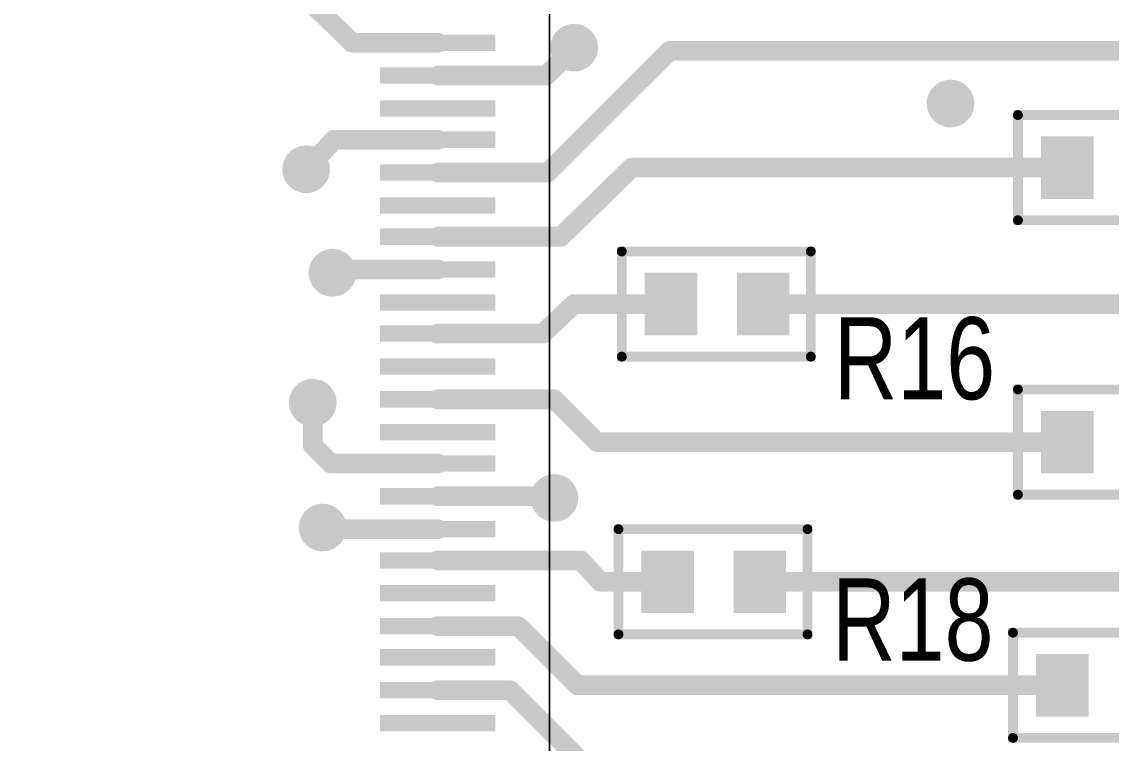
# Model space of a CAD drawing. Extents: x 0 to 8.76, y 0.02 to 4.83.
# Drawn here: x 6.425 to 7.088, y 2.947 to 3.386 of the extents above; entities that cross this region are included whole.
import ezdxf

# ---------------------------------------------------------------- set-up
doc = ezdxf.new("R2010")
doc.units = 0

msp = doc.modelspace()

# ---------------------------------------------------------------- linework, layer by layer
at = {"layer": 'DRL', "const_width": 0.01}
for points in [[(6.756, 3.37, 1), (6.766, 3.37, 1)], [(6.756, 3.37, 1), (6.766, 3.37, 1)], [(6.985, 3.336, 1), (6.995, 3.336, 1)], [(6.985, 3.336, 1), (6.995, 3.336, 1)], [(6.593, 3.296, 1), (6.603, 3.296, 1)], [(6.593, 3.296, 1), (6.603, 3.296, 1)], [(6.593, 3.296, 1), (6.603, 3.296, 1)], [(6.609, 3.233, 1), (6.619, 3.233, 1)], [(6.609, 3.233, 1), (6.619, 3.233, 1)], [(6.597, 3.154, 1), (6.607, 3.154, 1)], [(6.597, 3.154, 1), (6.607, 3.154, 1)], [(6.597, 3.154, 1), (6.607, 3.154, 1)], [(6.744, 3.096, 1), (6.754, 3.096, 1)], [(6.744, 3.096, 1), (6.754, 3.096, 1)], [(6.603, 3.078, 1), (6.613, 3.078, 1)], [(6.603, 3.078, 1), (6.613, 3.078, 1)]]:
    msp.add_lwpolyline(points, format="xyb", close=True, dxfattribs=at)
at = {"layer": 'FAB', "const_width": 0.01}
for points in [[(6.756, 3.37, 1), (6.766, 3.37, 1)], [(6.756, 3.37, 1), (6.766, 3.37, 1)], [(6.985, 3.336, 1), (6.995, 3.336, 1)], [(6.985, 3.336, 1), (6.995, 3.336, 1)], [(6.593, 3.296, 1), (6.603, 3.296, 1)], [(6.593, 3.296, 1), (6.603, 3.296, 1)], [(6.593, 3.296, 1), (6.603, 3.296, 1)], [(6.609, 3.233, 1), (6.619, 3.233, 1)], [(6.609, 3.233, 1), (6.619, 3.233, 1)], [(6.597, 3.154, 1), (6.607, 3.154, 1)], [(6.597, 3.154, 1), (6.607, 3.154, 1)], [(6.597, 3.154, 1), (6.607, 3.154, 1)], [(6.744, 3.096, 1), (6.754, 3.096, 1)], [(6.744, 3.096, 1), (6.754, 3.096, 1)], [(6.603, 3.078, 1), (6.613, 3.078, 1)], [(6.603, 3.078, 1), (6.613, 3.078, 1)]]:
    msp.add_lwpolyline(points, format="xyb", close=True, dxfattribs=at)
at = {"layer": 'GND', "const_width": 0.012}
for points in [[(6.755, 3.37, 1), (6.767, 3.37, 1)], [(6.755, 3.37, 1), (6.767, 3.37, 1)], [(6.984, 3.336, 1), (6.996, 3.336, 1)], [(6.984, 3.336, 1), (6.996, 3.336, 1)], [(6.592, 3.296, 1), (6.604, 3.296, 1)], [(6.592, 3.296, 1), (6.604, 3.296, 1)], [(6.592, 3.296, 1), (6.604, 3.296, 1)], [(6.608, 3.233, 1), (6.62, 3.233, 1)], [(6.608, 3.233, 1), (6.62, 3.233, 1)], [(6.596, 3.154, 1), (6.608, 3.154, 1)], [(6.596, 3.154, 1), (6.608, 3.154, 1)], [(6.596, 3.154, 1), (6.608, 3.154, 1)], [(6.743, 3.096, 1), (6.755, 3.096, 1)], [(6.743, 3.096, 1), (6.755, 3.096, 1)], [(6.602, 3.078, 1), (6.614, 3.078, 1)], [(6.602, 3.078, 1), (6.614, 3.078, 1)]]:
    msp.add_lwpolyline(points, format="xyb", close=True, dxfattribs=at)
at = {"layer": 'I10', "const_width": 0.012}
for points in [[(6.755, 3.37, 1), (6.767, 3.37, 1)], [(6.755, 3.37, 1), (6.767, 3.37, 1)], [(6.984, 3.336, 1), (6.996, 3.336, 1)], [(6.984, 3.336, 1), (6.996, 3.336, 1)], [(6.592, 3.296, 1), (6.604, 3.296, 1)], [(6.592, 3.296, 1), (6.604, 3.296, 1)], [(6.592, 3.296, 1), (6.604, 3.296, 1)], [(6.608, 3.233, 1), (6.62, 3.233, 1)], [(6.608, 3.233, 1), (6.62, 3.233, 1)], [(6.596, 3.154, 1), (6.608, 3.154, 1)], [(6.596, 3.154, 1), (6.608, 3.154, 1)], [(6.596, 3.154, 1), (6.608, 3.154, 1)], [(6.743, 3.096, 1), (6.755, 3.096, 1)], [(6.743, 3.096, 1), (6.755, 3.096, 1)], [(6.602, 3.078, 1), (6.614, 3.078, 1)], [(6.602, 3.078, 1), (6.614, 3.078, 1)]]:
    msp.add_lwpolyline(points, format="xyb", close=True, dxfattribs=at)
at = {"layer": 'I11', "const_width": 0.012}
for points in [[(6.755, 3.37, 1), (6.767, 3.37, 1)], [(6.755, 3.37, 1), (6.767, 3.37, 1)], [(6.984, 3.336, 1), (6.996, 3.336, 1)], [(6.984, 3.336, 1), (6.996, 3.336, 1)], [(6.592, 3.296, 1), (6.604, 3.296, 1)], [(6.592, 3.296, 1), (6.604, 3.296, 1)], [(6.592, 3.296, 1), (6.604, 3.296, 1)], [(6.608, 3.233, 1), (6.62, 3.233, 1)], [(6.608, 3.233, 1), (6.62, 3.233, 1)], [(6.596, 3.154, 1), (6.608, 3.154, 1)], [(6.596, 3.154, 1), (6.608, 3.154, 1)], [(6.596, 3.154, 1), (6.608, 3.154, 1)], [(6.743, 3.096, 1), (6.755, 3.096, 1)], [(6.743, 3.096, 1), (6.755, 3.096, 1)], [(6.602, 3.078, 1), (6.614, 3.078, 1)], [(6.602, 3.078, 1), (6.614, 3.078, 1)]]:
    msp.add_lwpolyline(points, format="xyb", close=True, dxfattribs=at)
at = {"layer": 'I12', "const_width": 0.012}
for points in [[(6.755, 3.37, 1), (6.767, 3.37, 1)], [(6.755, 3.37, 1), (6.767, 3.37, 1)], [(6.984, 3.336, 1), (6.996, 3.336, 1)], [(6.984, 3.336, 1), (6.996, 3.336, 1)], [(6.592, 3.296, 1), (6.604, 3.296, 1)], [(6.592, 3.296, 1), (6.604, 3.296, 1)], [(6.592, 3.296, 1), (6.604, 3.296, 1)], [(6.608, 3.233, 1), (6.62, 3.233, 1)], [(6.608, 3.233, 1), (6.62, 3.233, 1)], [(6.596, 3.154, 1), (6.608, 3.154, 1)], [(6.596, 3.154, 1), (6.608, 3.154, 1)], [(6.596, 3.154, 1), (6.608, 3.154, 1)], [(6.743, 3.096, 1), (6.755, 3.096, 1)], [(6.743, 3.096, 1), (6.755, 3.096, 1)], [(6.602, 3.078, 1), (6.614, 3.078, 1)], [(6.602, 3.078, 1), (6.614, 3.078, 1)]]:
    msp.add_lwpolyline(points, format="xyb", close=True, dxfattribs=at)
at = {"layer": 'IN3', "const_width": 0.012}
for points in [[(6.755, 3.37, 1), (6.767, 3.37, 1)], [(6.755, 3.37, 1), (6.767, 3.37, 1)], [(6.984, 3.336, 1), (6.996, 3.336, 1)], [(6.984, 3.336, 1), (6.996, 3.336, 1)], [(6.592, 3.296, 1), (6.604, 3.296, 1)], [(6.592, 3.296, 1), (6.604, 3.296, 1)], [(6.592, 3.296, 1), (6.604, 3.296, 1)], [(6.608, 3.233, 1), (6.62, 3.233, 1)], [(6.608, 3.233, 1), (6.62, 3.233, 1)], [(6.596, 3.154, 1), (6.608, 3.154, 1)], [(6.596, 3.154, 1), (6.608, 3.154, 1)], [(6.596, 3.154, 1), (6.608, 3.154, 1)], [(6.743, 3.096, 1), (6.755, 3.096, 1)], [(6.743, 3.096, 1), (6.755, 3.096, 1)], [(6.602, 3.078, 1), (6.614, 3.078, 1)], [(6.602, 3.078, 1), (6.614, 3.078, 1)]]:
    msp.add_lwpolyline(points, format="xyb", close=True, dxfattribs=at)
at = {"layer": 'IN4', "const_width": 0.012}
for points in [[(6.755, 3.37, 1), (6.767, 3.37, 1)], [(6.755, 3.37, 1), (6.767, 3.37, 1)], [(6.984, 3.336, 1), (6.996, 3.336, 1)], [(6.984, 3.336, 1), (6.996, 3.336, 1)], [(6.592, 3.296, 1), (6.604, 3.296, 1)], [(6.592, 3.296, 1), (6.604, 3.296, 1)], [(6.592, 3.296, 1), (6.604, 3.296, 1)], [(6.608, 3.233, 1), (6.62, 3.233, 1)], [(6.608, 3.233, 1), (6.62, 3.233, 1)], [(6.596, 3.154, 1), (6.608, 3.154, 1)], [(6.596, 3.154, 1), (6.608, 3.154, 1)], [(6.596, 3.154, 1), (6.608, 3.154, 1)], [(6.743, 3.096, 1), (6.755, 3.096, 1)], [(6.743, 3.096, 1), (6.755, 3.096, 1)], [(6.602, 3.078, 1), (6.614, 3.078, 1)], [(6.602, 3.078, 1), (6.614, 3.078, 1)]]:
    msp.add_lwpolyline(points, format="xyb", close=True, dxfattribs=at)
at = {"layer": 'IN5', "const_width": 0.012}
for points in [[(6.755, 3.37, 1), (6.767, 3.37, 1)], [(6.755, 3.37, 1), (6.767, 3.37, 1)], [(6.984, 3.336, 1), (6.996, 3.336, 1)], [(6.984, 3.336, 1), (6.996, 3.336, 1)], [(6.592, 3.296, 1), (6.604, 3.296, 1)], [(6.592, 3.296, 1), (6.604, 3.296, 1)], [(6.592, 3.296, 1), (6.604, 3.296, 1)], [(6.608, 3.233, 1), (6.62, 3.233, 1)], [(6.608, 3.233, 1), (6.62, 3.233, 1)], [(6.596, 3.154, 1), (6.608, 3.154, 1)], [(6.596, 3.154, 1), (6.608, 3.154, 1)], [(6.596, 3.154, 1), (6.608, 3.154, 1)], [(6.743, 3.096, 1), (6.755, 3.096, 1)], [(6.743, 3.096, 1), (6.755, 3.096, 1)], [(6.602, 3.078, 1), (6.614, 3.078, 1)], [(6.602, 3.078, 1), (6.614, 3.078, 1)]]:
    msp.add_lwpolyline(points, format="xyb", close=True, dxfattribs=at)
at = {"layer": 'IN6', "const_width": 0.012}
for points in [[(6.755, 3.37, 1), (6.767, 3.37, 1)], [(6.755, 3.37, 1), (6.767, 3.37, 1)], [(6.984, 3.336, 1), (6.996, 3.336, 1)], [(6.984, 3.336, 1), (6.996, 3.336, 1)], [(6.592, 3.296, 1), (6.604, 3.296, 1)], [(6.592, 3.296, 1), (6.604, 3.296, 1)], [(6.592, 3.296, 1), (6.604, 3.296, 1)], [(6.608, 3.233, 1), (6.62, 3.233, 1)], [(6.608, 3.233, 1), (6.62, 3.233, 1)], [(6.596, 3.154, 1), (6.608, 3.154, 1)], [(6.596, 3.154, 1), (6.608, 3.154, 1)], [(6.596, 3.154, 1), (6.608, 3.154, 1)], [(6.743, 3.096, 1), (6.755, 3.096, 1)], [(6.743, 3.096, 1), (6.755, 3.096, 1)], [(6.602, 3.078, 1), (6.614, 3.078, 1)], [(6.602, 3.078, 1), (6.614, 3.078, 1)]]:
    msp.add_lwpolyline(points, format="xyb", close=True, dxfattribs=at)
at = {"layer": 'IN7', "const_width": 0.012}
for points in [[(6.755, 3.37, 1), (6.767, 3.37, 1)], [(6.755, 3.37, 1), (6.767, 3.37, 1)], [(6.984, 3.336, 1), (6.996, 3.336, 1)], [(6.984, 3.336, 1), (6.996, 3.336, 1)], [(6.592, 3.296, 1), (6.604, 3.296, 1)], [(6.592, 3.296, 1), (6.604, 3.296, 1)], [(6.592, 3.296, 1), (6.604, 3.296, 1)], [(6.608, 3.233, 1), (6.62, 3.233, 1)], [(6.608, 3.233, 1), (6.62, 3.233, 1)], [(6.596, 3.154, 1), (6.608, 3.154, 1)], [(6.596, 3.154, 1), (6.608, 3.154, 1)], [(6.596, 3.154, 1), (6.608, 3.154, 1)], [(6.743, 3.096, 1), (6.755, 3.096, 1)], [(6.743, 3.096, 1), (6.755, 3.096, 1)], [(6.602, 3.078, 1), (6.614, 3.078, 1)], [(6.602, 3.078, 1), (6.614, 3.078, 1)]]:
    msp.add_lwpolyline(points, format="xyb", close=True, dxfattribs=at)
at = {"layer": 'IN8', "const_width": 0.012}
for points in [[(6.755, 3.37, 1), (6.767, 3.37, 1)], [(6.755, 3.37, 1), (6.767, 3.37, 1)], [(6.984, 3.336, 1), (6.996, 3.336, 1)], [(6.984, 3.336, 1), (6.996, 3.336, 1)], [(6.592, 3.296, 1), (6.604, 3.296, 1)], [(6.592, 3.296, 1), (6.604, 3.296, 1)], [(6.592, 3.296, 1), (6.604, 3.296, 1)], [(6.608, 3.233, 1), (6.62, 3.233, 1)], [(6.608, 3.233, 1), (6.62, 3.233, 1)], [(6.596, 3.154, 1), (6.608, 3.154, 1)], [(6.596, 3.154, 1), (6.608, 3.154, 1)], [(6.596, 3.154, 1), (6.608, 3.154, 1)], [(6.743, 3.096, 1), (6.755, 3.096, 1)], [(6.743, 3.096, 1), (6.755, 3.096, 1)], [(6.602, 3.078, 1), (6.614, 3.078, 1)], [(6.602, 3.078, 1), (6.614, 3.078, 1)]]:
    msp.add_lwpolyline(points, format="xyb", close=True, dxfattribs=at)
at = {"layer": 'IN9', "const_width": 0.012}
for points in [[(6.755, 3.37, 1), (6.767, 3.37, 1)], [(6.755, 3.37, 1), (6.767, 3.37, 1)], [(6.984, 3.336, 1), (6.996, 3.336, 1)], [(6.984, 3.336, 1), (6.996, 3.336, 1)], [(6.592, 3.296, 1), (6.604, 3.296, 1)], [(6.592, 3.296, 1), (6.604, 3.296, 1)], [(6.592, 3.296, 1), (6.604, 3.296, 1)], [(6.608, 3.233, 1), (6.62, 3.233, 1)], [(6.608, 3.233, 1), (6.62, 3.233, 1)], [(6.596, 3.154, 1), (6.608, 3.154, 1)], [(6.596, 3.154, 1), (6.608, 3.154, 1)], [(6.596, 3.154, 1), (6.608, 3.154, 1)], [(6.743, 3.096, 1), (6.755, 3.096, 1)], [(6.743, 3.096, 1), (6.755, 3.096, 1)], [(6.602, 3.078, 1), (6.614, 3.078, 1)], [(6.602, 3.078, 1), (6.614, 3.078, 1)]]:
    msp.add_lwpolyline(points, format="xyb", close=True, dxfattribs=at)
at = {"layer": 'NOT', "const_width": 0.01}
for points in [[(6.756, 3.37, 1), (6.766, 3.37, 1)], [(6.756, 3.37, 1), (6.766, 3.37, 1)], [(6.985, 3.336, 1), (6.995, 3.336, 1)], [(6.985, 3.336, 1), (6.995, 3.336, 1)], [(6.593, 3.296, 1), (6.603, 3.296, 1)], [(6.593, 3.296, 1), (6.603, 3.296, 1)], [(6.593, 3.296, 1), (6.603, 3.296, 1)], [(6.609, 3.233, 1), (6.619, 3.233, 1)], [(6.609, 3.233, 1), (6.619, 3.233, 1)], [(6.597, 3.154, 1), (6.607, 3.154, 1)], [(6.597, 3.154, 1), (6.607, 3.154, 1)], [(6.597, 3.154, 1), (6.607, 3.154, 1)], [(6.744, 3.096, 1), (6.754, 3.096, 1)], [(6.744, 3.096, 1), (6.754, 3.096, 1)], [(6.603, 3.078, 1), (6.613, 3.078, 1)], [(6.603, 3.078, 1), (6.613, 3.078, 1)]]:
    msp.add_lwpolyline(points, format="xyb", close=True, dxfattribs=at)
at = {"layer": 'PWR', "const_width": 0.012}
for points in [[(6.755, 3.37, 1), (6.767, 3.37, 1)], [(6.755, 3.37, 1), (6.767, 3.37, 1)], [(6.984, 3.336, 1), (6.996, 3.336, 1)], [(6.984, 3.336, 1), (6.996, 3.336, 1)], [(6.592, 3.296, 1), (6.604, 3.296, 1)], [(6.592, 3.296, 1), (6.604, 3.296, 1)], [(6.592, 3.296, 1), (6.604, 3.296, 1)], [(6.608, 3.233, 1), (6.62, 3.233, 1)], [(6.608, 3.233, 1), (6.62, 3.233, 1)], [(6.596, 3.154, 1), (6.608, 3.154, 1)], [(6.596, 3.154, 1), (6.608, 3.154, 1)], [(6.596, 3.154, 1), (6.608, 3.154, 1)], [(6.743, 3.096, 1), (6.755, 3.096, 1)], [(6.743, 3.096, 1), (6.755, 3.096, 1)], [(6.602, 3.078, 1), (6.614, 3.078, 1)], [(6.602, 3.078, 1), (6.614, 3.078, 1)]]:
    msp.add_lwpolyline(points, format="xyb", close=True, dxfattribs=at)
at = {"layer": 'SMT', "const_width": 0.015}
for points in [[(6.754, 3.37, 1), (6.768, 3.37, 1)], [(6.754, 3.37, 1), (6.768, 3.37, 1)], [(6.983, 3.336, 1), (6.997, 3.336, 1)], [(6.983, 3.336, 1), (6.997, 3.336, 1)], [(6.591, 3.296, 1), (6.605, 3.296, 1)], [(6.591, 3.296, 1), (6.605, 3.296, 1)], [(6.591, 3.296, 1), (6.605, 3.296, 1)], [(6.607, 3.233, 1), (6.621, 3.233, 1)], [(6.607, 3.233, 1), (6.621, 3.233, 1)], [(6.595, 3.154, 1), (6.609, 3.154, 1)], [(6.595, 3.154, 1), (6.609, 3.154, 1)], [(6.595, 3.154, 1), (6.609, 3.154, 1)], [(6.742, 3.096, 1), (6.756, 3.096, 1)], [(6.742, 3.096, 1), (6.756, 3.096, 1)], [(6.601, 3.078, 1), (6.615, 3.078, 1)], [(6.601, 3.078, 1), (6.615, 3.078, 1)]]:
    msp.add_lwpolyline(points, format="xyb", close=True, dxfattribs=at)
at = {"layer": 'SMT'}
for points in [[(6.643, 3.368), (6.713, 3.368), (6.643, 3.378), (6.713, 3.378)], [(6.643, 3.348), (6.713, 3.348), (6.643, 3.358), (6.713, 3.358)], [(6.643, 3.328), (6.713, 3.328), (6.643, 3.338), (6.713, 3.338)], [(6.643, 3.309), (6.713, 3.309), (6.643, 3.319), (6.713, 3.319)], [(7.045, 3.278), (7.077, 3.278), (7.045, 3.316), (7.077, 3.316)], [(6.643, 3.289), (6.713, 3.289), (6.643, 3.299), (6.713, 3.299)], [(6.643, 3.269), (6.713, 3.269), (6.643, 3.279), (6.713, 3.279)], [(6.643, 3.25), (6.713, 3.25), (6.643, 3.26), (6.713, 3.26)], [(6.643, 3.23), (6.713, 3.23), (6.643, 3.24), (6.713, 3.24)], [(6.804, 3.195), (6.836, 3.195), (6.804, 3.233), (6.836, 3.233)], [(6.86, 3.195), (6.892, 3.195), (6.86, 3.233), (6.892, 3.233)], [(6.643, 3.21), (6.713, 3.21), (6.643, 3.22), (6.713, 3.22)], [(6.643, 3.191), (6.713, 3.191), (6.643, 3.201), (6.713, 3.201)], [(6.643, 3.171), (6.713, 3.171), (6.643, 3.181), (6.713, 3.181)], [(6.643, 3.151), (6.713, 3.151), (6.643, 3.161), (6.713, 3.161)], [(7.045, 3.111), (7.077, 3.111), (7.045, 3.149), (7.077, 3.149)], [(6.643, 3.131), (6.713, 3.131), (6.643, 3.141), (6.713, 3.141)], [(6.643, 3.112), (6.713, 3.112), (6.643, 3.122), (6.713, 3.122)], [(6.643, 3.092), (6.713, 3.092), (6.643, 3.102), (6.713, 3.102)], [(6.643, 3.072), (6.713, 3.072), (6.643, 3.082), (6.713, 3.082)], [(6.643, 3.053), (6.713, 3.053), (6.643, 3.063), (6.713, 3.063)], [(6.802, 3.026), (6.834, 3.026), (6.802, 3.064), (6.834, 3.064)], [(6.858, 3.026), (6.89, 3.026), (6.858, 3.064), (6.89, 3.064)], [(6.643, 3.033), (6.713, 3.033), (6.643, 3.043), (6.713, 3.043)], [(6.643, 3.013), (6.713, 3.013), (6.643, 3.023), (6.713, 3.023)], [(6.643, 2.994), (6.713, 2.994), (6.643, 3.004), (6.713, 3.004)], [(7.042, 2.963), (7.074, 2.963), (7.042, 3.001), (7.074, 3.001)], [(6.643, 2.974), (6.713, 2.974), (6.643, 2.984), (6.713, 2.984)], [(6.643, 2.954), (6.713, 2.954), (6.643, 2.964), (6.713, 2.964)]]:
    msp.add_solid(points, dxfattribs=at)
at = {"layer": 'SPT'}
for points in [[(6.643, 3.368), (6.713, 3.368), (6.643, 3.378), (6.713, 3.378)], [(6.643, 3.348), (6.713, 3.348), (6.643, 3.358), (6.713, 3.358)], [(6.643, 3.328), (6.713, 3.328), (6.643, 3.338), (6.713, 3.338)], [(6.643, 3.309), (6.713, 3.309), (6.643, 3.319), (6.713, 3.319)], [(7.045, 3.278), (7.077, 3.278), (7.045, 3.316), (7.077, 3.316)], [(6.643, 3.289), (6.713, 3.289), (6.643, 3.299), (6.713, 3.299)], [(6.643, 3.269), (6.713, 3.269), (6.643, 3.279), (6.713, 3.279)], [(6.643, 3.25), (6.713, 3.25), (6.643, 3.26), (6.713, 3.26)], [(6.643, 3.23), (6.713, 3.23), (6.643, 3.24), (6.713, 3.24)], [(6.804, 3.195), (6.836, 3.195), (6.804, 3.233), (6.836, 3.233)], [(6.86, 3.195), (6.892, 3.195), (6.86, 3.233), (6.892, 3.233)], [(6.643, 3.21), (6.713, 3.21), (6.643, 3.22), (6.713, 3.22)], [(6.643, 3.191), (6.713, 3.191), (6.643, 3.201), (6.713, 3.201)], [(6.643, 3.171), (6.713, 3.171), (6.643, 3.181), (6.713, 3.181)], [(6.643, 3.151), (6.713, 3.151), (6.643, 3.161), (6.713, 3.161)], [(7.045, 3.111), (7.077, 3.111), (7.045, 3.149), (7.077, 3.149)], [(6.643, 3.131), (6.713, 3.131), (6.643, 3.141), (6.713, 3.141)], [(6.643, 3.112), (6.713, 3.112), (6.643, 3.122), (6.713, 3.122)], [(6.643, 3.092), (6.713, 3.092), (6.643, 3.102), (6.713, 3.102)], [(6.643, 3.072), (6.713, 3.072), (6.643, 3.082), (6.713, 3.082)], [(6.643, 3.053), (6.713, 3.053), (6.643, 3.063), (6.713, 3.063)], [(6.802, 3.026), (6.834, 3.026), (6.802, 3.064), (6.834, 3.064)], [(6.858, 3.026), (6.89, 3.026), (6.858, 3.064), (6.89, 3.064)], [(6.643, 3.033), (6.713, 3.033), (6.643, 3.043), (6.713, 3.043)], [(6.643, 3.013), (6.713, 3.013), (6.643, 3.023), (6.713, 3.023)], [(6.643, 2.994), (6.713, 2.994), (6.643, 3.004), (6.713, 3.004)], [(7.042, 2.963), (7.074, 2.963), (7.042, 3.001), (7.074, 3.001)], [(6.643, 2.974), (6.713, 2.974), (6.643, 2.984), (6.713, 2.984)], [(6.643, 2.954), (6.713, 2.954), (6.643, 2.964), (6.713, 2.964)]]:
    msp.add_solid(points, dxfattribs=at)
at = {"layer": 'SST', "const_width": 0.001}
msp.add_lwpolyline([(5.406, 4.052), (6.746, 4.052), (6.746, 2.692), (5.386, 2.692), (5.386, 4.052), (5.426, 4.052)], dxfattribs=at)
at = {"layer": 'SST', "const_width": 0.006}
for points in [[(7.031, 3.265), (7.031, 3.329), (7.031, 3.329), (7.146, 3.329), (7.146, 3.265), (7.031, 3.265)], [(6.79, 3.182), (6.79, 3.246), (6.79, 3.246), (6.905, 3.246), (6.905, 3.182), (6.79, 3.182)], [(7.031, 3.098), (7.031, 3.162), (7.031, 3.162), (7.146, 3.162), (7.146, 3.098), (7.031, 3.098)], [(6.788, 3.013), (6.788, 3.077), (6.788, 3.077), (6.903, 3.077), (6.903, 3.013), (6.788, 3.013)], [(7.028, 2.95), (7.028, 3.014), (7.028, 3.014), (7.143, 3.014), (7.143, 2.95), (7.028, 2.95)]]:
    msp.add_lwpolyline(points, close=True, dxfattribs=at)
at = {"layer": 'SST', "const_width": 0.003}
for points in [[(7.0295, 3.329, 1), (7.0325, 3.329, 1)], [(7.0295, 3.329, 1), (7.0325, 3.329, 1)], [(7.0295, 3.265, 1), (7.0325, 3.265, 1)], [(7.0295, 3.265, 1), (7.0325, 3.265, 1)], [(6.7885, 3.246, 1), (6.7915, 3.246, 1)], [(6.7885, 3.246, 1), (6.7915, 3.246, 1)], [(6.9035, 3.246, 1), (6.9065, 3.246, 1)], [(6.7885, 3.182, 1), (6.7915, 3.182, 1)], [(6.7885, 3.182, 1), (6.7915, 3.182, 1)], [(6.9035, 3.182, 1), (6.9065, 3.182, 1)], [(7.0295, 3.162, 1), (7.0325, 3.162, 1)], [(7.0295, 3.162, 1), (7.0325, 3.162, 1)], [(7.0295, 3.098, 1), (7.0325, 3.098, 1)], [(7.0295, 3.098, 1), (7.0325, 3.098, 1)], [(6.7865, 3.077, 1), (6.7895, 3.077, 1)], [(6.7865, 3.077, 1), (6.7895, 3.077, 1)], [(6.9015, 3.077, 1), (6.9045, 3.077, 1)], [(6.7865, 3.013, 1), (6.7895, 3.013, 1)], [(6.7865, 3.013, 1), (6.7895, 3.013, 1)], [(6.9015, 3.013, 1), (6.9045, 3.013, 1)], [(7.0265, 3.014, 1), (7.0295, 3.014, 1)], [(7.0265, 3.014, 1), (7.0295, 3.014, 1)], [(7.0265, 2.95, 1), (7.0295, 2.95, 1)], [(7.0265, 2.95, 1), (7.0295, 2.95, 1)]]:
    msp.add_lwpolyline(points, format="xyb", close=True, dxfattribs=at)
at = {"layer": 'TOP', "const_width": 0.012}
for points in [[(6.59, 3.408), (6.626, 3.373)], [(6.626, 3.373), (6.678, 3.373)], [(6.761, 3.37), (6.744, 3.353)], [(6.744, 3.353), (6.761, 3.37)], [(6.745, 3.294), (6.819, 3.368)], [(6.819, 3.368), (7.557, 3.368)], [(6.744, 3.353), (6.678, 3.353)], [(6.678, 3.353), (6.744, 3.353)], [(6.598, 3.296), (6.615, 3.314)], [(6.598, 3.296), (6.615, 3.314)], [(6.598, 3.296), (6.615, 3.314)], [(6.615, 3.314), (6.678, 3.314)], [(6.615, 3.314), (6.678, 3.314)], [(6.615, 3.314), (6.678, 3.314)], [(6.796, 3.297), (6.753, 3.255)], [(7.061, 3.297), (6.796, 3.297)], [(6.678, 3.294), (6.745, 3.294)], [(6.753, 3.255), (6.678, 3.255)], [(6.616, 3.235), (6.614, 3.233)], [(6.614, 3.233), (6.616, 3.235)], [(6.678, 3.235), (6.616, 3.235)], [(6.616, 3.235), (6.678, 3.235)], [(6.761, 3.214), (6.742, 3.196)], [(6.82, 3.214), (6.761, 3.214)], [(7.575, 3.214), (6.876, 3.214)], [(6.742, 3.196), (6.678, 3.196)], [(6.678, 3.156), (6.749, 3.156)], [(6.749, 3.156), (6.775, 3.13)], [(6.602, 3.128), (6.602, 3.154)], [(6.775, 3.13), (7.061, 3.13)], [(6.613, 3.117), (6.602, 3.128)], [(6.678, 3.117), (6.613, 3.117)], [(6.678, 3.097), (6.745, 3.097)], [(6.745, 3.097), (6.746, 3.096)], [(6.746, 3.096), (6.749, 3.096)], [(6.609, 3.077), (6.608, 3.078)], [(6.608, 3.078), (6.609, 3.077)], [(6.678, 3.077), (6.609, 3.077)], [(6.609, 3.077), (6.678, 3.077)], [(6.678, 3.058), (6.765, 3.058)], [(6.765, 3.058), (6.777, 3.045)], [(6.777, 3.045), (6.818, 3.045)], [(7.643, 3.045), (6.874, 3.045)], [(6.678, 3.018), (6.727, 3.018)], [(6.727, 3.018), (6.763, 2.982)], [(6.678, 2.979), (6.722, 2.979)], [(6.722, 2.979), (6.784, 2.917)], [(6.763, 2.982), (7.058, 2.982)]]:
    msp.add_lwpolyline(points, dxfattribs=at)
at = {"layer": 'TOP'}
for points, const_width in [([(6.755, 3.37, 1), (6.767, 3.37, 1)], 0.012), ([(6.755, 3.37, 1), (6.767, 3.37, 1)], 0.012), ([(6.623, 3.373, 1), (6.629, 3.373, 1)], 0.006), ([(6.623, 3.373, 1), (6.629, 3.373, 1)], 0.006), ([(6.675, 3.373, 1), (6.681, 3.373, 1)], 0.006), ([(6.758, 3.37, 1), (6.764, 3.37, 1)], 0.006), ([(6.758, 3.37, 1), (6.764, 3.37, 1)], 0.006), ([(6.816, 3.368, 1), (6.822, 3.368, 1)], 0.006), ([(6.816, 3.368, 1), (6.822, 3.368, 1)], 0.006), ([(6.675, 3.353, 1), (6.681, 3.353, 1)], 0.006), ([(6.675, 3.353, 1), (6.681, 3.353, 1)], 0.006), ([(6.741, 3.353, 1), (6.747, 3.353, 1)], 0.006), ([(6.741, 3.353, 1), (6.747, 3.353, 1)], 0.006), ([(6.741, 3.353, 1), (6.747, 3.353, 1)], 0.006), ([(6.741, 3.353, 1), (6.747, 3.353, 1)], 0.006), ([(6.984, 3.336, 1), (6.996, 3.336, 1)], 0.012), ([(6.984, 3.336, 1), (6.996, 3.336, 1)], 0.012), ([(6.612, 3.314, 1), (6.618, 3.314, 1)], 0.006), ([(6.612, 3.314, 1), (6.618, 3.314, 1)], 0.006), ([(6.612, 3.314, 1), (6.618, 3.314, 1)], 0.006), ([(6.612, 3.314, 1), (6.618, 3.314, 1)], 0.006), ([(6.612, 3.314, 1), (6.618, 3.314, 1)], 0.006), ([(6.612, 3.314, 1), (6.618, 3.314, 1)], 0.006), ([(6.675, 3.314, 1), (6.681, 3.314, 1)], 0.006), ([(6.675, 3.314, 1), (6.681, 3.314, 1)], 0.006), ([(6.675, 3.314, 1), (6.681, 3.314, 1)], 0.006), ([(6.592, 3.296, 1), (6.604, 3.296, 1)], 0.012), ([(6.592, 3.296, 1), (6.604, 3.296, 1)], 0.012), ([(6.592, 3.296, 1), (6.604, 3.296, 1)], 0.012), ([(6.595, 3.296, 1), (6.601, 3.296, 1)], 0.006), ([(6.595, 3.296, 1), (6.601, 3.296, 1)], 0.006), ([(6.595, 3.296, 1), (6.601, 3.296, 1)], 0.006), ([(6.793, 3.297, 1), (6.799, 3.297, 1)], 0.006), ([(6.793, 3.297, 1), (6.799, 3.297, 1)], 0.006), ([(7.058, 3.297, 1), (7.064, 3.297, 1)], 0.006), ([(6.675, 3.294, 1), (6.681, 3.294, 1)], 0.006), ([(6.742, 3.294, 1), (6.748, 3.294, 1)], 0.006), ([(6.742, 3.294, 1), (6.748, 3.294, 1)], 0.006), ([(6.675, 3.255, 1), (6.681, 3.255, 1)], 0.006), ([(6.75, 3.255, 1), (6.756, 3.255, 1)], 0.006), ([(6.75, 3.255, 1), (6.756, 3.255, 1)], 0.006), ([(6.608, 3.233, 1), (6.62, 3.233, 1)], 0.012), ([(6.608, 3.233, 1), (6.62, 3.233, 1)], 0.012), ([(6.613, 3.235, 1), (6.619, 3.235, 1)], 0.006), ([(6.613, 3.235, 1), (6.619, 3.235, 1)], 0.006), ([(6.613, 3.235, 1), (6.619, 3.235, 1)], 0.006), ([(6.613, 3.235, 1), (6.619, 3.235, 1)], 0.006), ([(6.675, 3.235, 1), (6.681, 3.235, 1)], 0.006), ([(6.675, 3.235, 1), (6.681, 3.235, 1)], 0.006), ([(6.611, 3.233, 1), (6.617, 3.233, 1)], 0.006), ([(6.611, 3.233, 1), (6.617, 3.233, 1)], 0.006), ([(6.758, 3.214, 1), (6.764, 3.214, 1)], 0.006), ([(6.758, 3.214, 1), (6.764, 3.214, 1)], 0.006), ([(6.817, 3.214, 1), (6.823, 3.214, 1)], 0.006), ([(6.873, 3.214, 1), (6.879, 3.214, 1)], 0.006), ([(6.675, 3.196, 1), (6.681, 3.196, 1)], 0.006), ([(6.739, 3.196, 1), (6.745, 3.196, 1)], 0.006), ([(6.739, 3.196, 1), (6.745, 3.196, 1)], 0.006), ([(6.596, 3.154, 1), (6.608, 3.154, 1)], 0.012), ([(6.596, 3.154, 1), (6.608, 3.154, 1)], 0.012), ([(6.596, 3.154, 1), (6.608, 3.154, 1)], 0.012), ([(6.675, 3.156, 1), (6.681, 3.156, 1)], 0.006), ([(6.746, 3.156, 1), (6.752, 3.156, 1)], 0.006), ([(6.746, 3.156, 1), (6.752, 3.156, 1)], 0.006), ([(6.599, 3.154, 1), (6.605, 3.154, 1)], 0.006), ([(6.772, 3.13, 1), (6.778, 3.13, 1)], 0.006), ([(6.772, 3.13, 1), (6.778, 3.13, 1)], 0.006), ([(7.058, 3.13, 1), (7.064, 3.13, 1)], 0.006), ([(6.599, 3.128, 1), (6.605, 3.128, 1)], 0.006), ([(6.599, 3.128, 1), (6.605, 3.128, 1)], 0.006), ([(6.61, 3.117, 1), (6.616, 3.117, 1)], 0.006), ([(6.61, 3.117, 1), (6.616, 3.117, 1)], 0.006), ([(6.675, 3.117, 1), (6.681, 3.117, 1)], 0.006), ([(6.675, 3.097, 1), (6.681, 3.097, 1)], 0.006), ([(6.743, 3.096, 1), (6.755, 3.096, 1)], 0.012), ([(6.743, 3.096, 1), (6.755, 3.096, 1)], 0.012), ([(6.742, 3.097, 1), (6.748, 3.097, 1)], 0.006), ([(6.742, 3.097, 1), (6.748, 3.097, 1)], 0.006), ([(6.743, 3.096, 1), (6.749, 3.096, 1)], 0.006), ([(6.743, 3.096, 1), (6.749, 3.096, 1)], 0.006), ([(6.746, 3.096, 1), (6.752, 3.096, 1)], 0.006), ([(6.602, 3.078, 1), (6.614, 3.078, 1)], 0.012), ([(6.602, 3.078, 1), (6.614, 3.078, 1)], 0.012), ([(6.605, 3.078, 1), (6.611, 3.078, 1)], 0.006), ([(6.605, 3.078, 1), (6.611, 3.078, 1)], 0.006), ([(6.606, 3.077, 1), (6.612, 3.077, 1)], 0.006), ([(6.606, 3.077, 1), (6.612, 3.077, 1)], 0.006), ([(6.606, 3.077, 1), (6.612, 3.077, 1)], 0.006), ([(6.606, 3.077, 1), (6.612, 3.077, 1)], 0.006), ([(6.675, 3.077, 1), (6.681, 3.077, 1)], 0.006), ([(6.675, 3.077, 1), (6.681, 3.077, 1)], 0.006), ([(6.675, 3.058, 1), (6.681, 3.058, 1)], 0.006), ([(6.762, 3.058, 1), (6.768, 3.058, 1)], 0.006), ([(6.762, 3.058, 1), (6.768, 3.058, 1)], 0.006), ([(6.774, 3.045, 1), (6.78, 3.045, 1)], 0.006), ([(6.774, 3.045, 1), (6.78, 3.045, 1)], 0.006), ([(6.815, 3.045, 1), (6.821, 3.045, 1)], 0.006), ([(6.871, 3.045, 1), (6.877, 3.045, 1)], 0.006), ([(6.675, 3.018, 1), (6.681, 3.018, 1)], 0.006), ([(6.724, 3.018, 1), (6.73, 3.018, 1)], 0.006), ([(6.724, 3.018, 1), (6.73, 3.018, 1)], 0.006), ([(6.675, 2.979, 1), (6.681, 2.979, 1)], 0.006), ([(6.719, 2.979, 1), (6.725, 2.979, 1)], 0.006), ([(6.719, 2.979, 1), (6.725, 2.979, 1)], 0.006), ([(6.76, 2.982, 1), (6.766, 2.982, 1)], 0.006), ([(6.76, 2.982, 1), (6.766, 2.982, 1)], 0.006), ([(7.055, 2.982, 1), (7.061, 2.982, 1)], 0.006)]:
    msp.add_lwpolyline(points, format="xyb", close=True, dxfattribs=dict(at, const_width=const_width))
for points in [[(6.643, 3.368), (6.713, 3.368), (6.643, 3.378), (6.713, 3.378)], [(6.643, 3.348), (6.713, 3.348), (6.643, 3.358), (6.713, 3.358)], [(6.643, 3.328), (6.713, 3.328), (6.643, 3.338), (6.713, 3.338)], [(6.643, 3.309), (6.713, 3.309), (6.643, 3.319), (6.713, 3.319)], [(7.045, 3.278), (7.077, 3.278), (7.045, 3.316), (7.077, 3.316)], [(6.643, 3.289), (6.713, 3.289), (6.643, 3.299), (6.713, 3.299)], [(6.643, 3.269), (6.713, 3.269), (6.643, 3.279), (6.713, 3.279)], [(6.643, 3.25), (6.713, 3.25), (6.643, 3.26), (6.713, 3.26)], [(6.643, 3.23), (6.713, 3.23), (6.643, 3.24), (6.713, 3.24)], [(6.804, 3.195), (6.836, 3.195), (6.804, 3.233), (6.836, 3.233)], [(6.86, 3.195), (6.892, 3.195), (6.86, 3.233), (6.892, 3.233)], [(6.643, 3.21), (6.713, 3.21), (6.643, 3.22), (6.713, 3.22)], [(6.643, 3.191), (6.713, 3.191), (6.643, 3.201), (6.713, 3.201)], [(6.643, 3.171), (6.713, 3.171), (6.643, 3.181), (6.713, 3.181)], [(6.643, 3.151), (6.713, 3.151), (6.643, 3.161), (6.713, 3.161)], [(7.045, 3.111), (7.077, 3.111), (7.045, 3.149), (7.077, 3.149)], [(6.643, 3.131), (6.713, 3.131), (6.643, 3.141), (6.713, 3.141)], [(6.643, 3.112), (6.713, 3.112), (6.643, 3.122), (6.713, 3.122)], [(6.643, 3.092), (6.713, 3.092), (6.643, 3.102), (6.713, 3.102)], [(6.643, 3.072), (6.713, 3.072), (6.643, 3.082), (6.713, 3.082)], [(6.643, 3.053), (6.713, 3.053), (6.643, 3.063), (6.713, 3.063)], [(6.802, 3.026), (6.834, 3.026), (6.802, 3.064), (6.834, 3.064)], [(6.858, 3.026), (6.89, 3.026), (6.858, 3.064), (6.89, 3.064)], [(6.643, 3.033), (6.713, 3.033), (6.643, 3.043), (6.713, 3.043)], [(6.643, 3.013), (6.713, 3.013), (6.643, 3.023), (6.713, 3.023)], [(6.643, 2.994), (6.713, 2.994), (6.643, 3.004), (6.713, 3.004)], [(7.042, 2.963), (7.074, 2.963), (7.042, 3.001), (7.074, 3.001)], [(6.643, 2.974), (6.713, 2.974), (6.643, 2.984), (6.713, 2.984)], [(6.643, 2.954), (6.713, 2.954), (6.643, 2.964), (6.713, 2.964)]]:
    msp.add_solid(points, dxfattribs=at)

# ---------------------------------------------------------------- texts
at = {"layer": 'SST', "width": 0.8}
for s, p in [('R16', (6.919, 3.156)), ('R18', (6.918, 2.997))]:
    msp.add_text(s, height=0.05, dxfattribs=at).set_placement(p)

doc.saveas('drawing.dxf')
